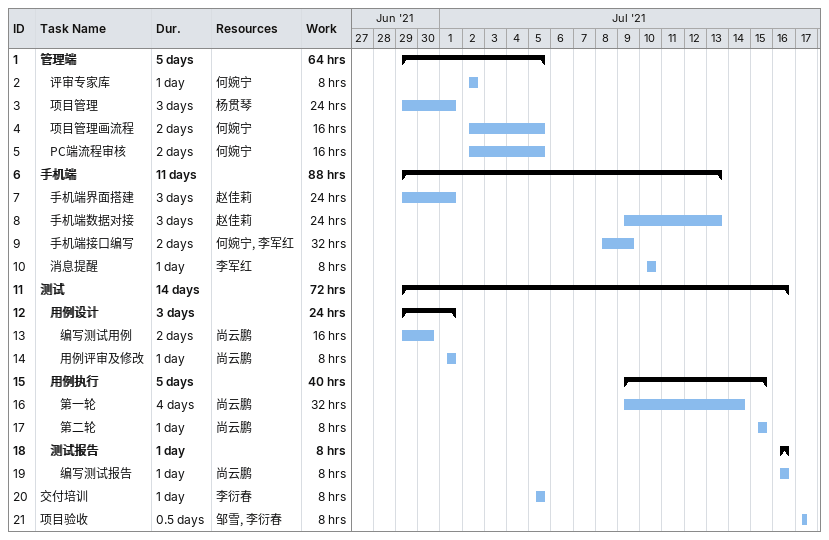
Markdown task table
| ID | Level | Task | Duration | Start | Finish | Resources | Work (h) |
|---|---|---|---|---|---|---|---|
| 1 | 1 | **管理端** | 5d | 2021-06-29 | 2021-07-05 |  | 64 |
| 2 | 2 | 评审专家库 | 1d | 2021-07-02 | 2021-07-02 | 何婉宁 | 8 |
| 3 | 2 | 项目管理 | 3d | 2021-06-29 | 2021-07-01 | 杨贯琴 | 24 |
| 4 | 2 | 项目管理画流程 | 2d | 2021-07-02 | 2021-07-05 | 何婉宁 | 16 |
| 5 | 2 | PC端流程审核 | 2d | 2021-07-02 | 2021-07-05 | 何婉宁 | 16 |
| 6 | 1 | **手机端** | 11d | 2021-06-29 | 2021-07-13 |  | 88 |
| 7 | 2 | 手机端界面搭建 | 3d | 2021-06-29 | 2021-07-01 | 赵佳莉 | 24 |
| 8 | 2 | 手机端数据对接 | 3d | 2021-07-09 | 2021-07-13 | 赵佳莉 | 24 |
| 9 | 2 | 手机端接口编写 | 2d | 2021-07-08 | 2021-07-09 | 何婉宁, 李军红 | 32 |
| 10 | 2 | 消息提醒 | 1d | 2021-07-10 | 2021-07-10 | 李军红 | 8 |
| 11 | 1 | **测试** | 14d | 2021-06-29 | 2021-07-16 |  | 72 |
| 12 | 2 | **用例设计** | 3d | 2021-06-29 | 2021-07-01 |  | 24 |
| 13 | 3 | 编写测试用例 | 2d | 2021-06-29 | 2021-06-30 | 尚云鹏 | 16 |
| 14 | 3 | 用例评审及修改 | 1d | 2021-07-01 | 2021-07-01 | 尚云鹏 | 8 |
| 15 | 2 | **用例执行** | 5d | 2021-07-09 | 2021-07-15 |  | 40 |
| 16 | 3 | 第一轮 | 4d | 2021-07-09 | 2021-07-14 | 尚云鹏 | 32 |
| 17 | 3 | 第二轮 | 1d | 2021-07-15 | 2021-07-15 | 尚云鹏 | 8 |
| 18 | 2 | **测试报告** | 1d | 2021-07-16 | 2021-07-16 |  | 8 |
| 19 | 3 | 编写测试报告 | 1d | 2021-07-16 | 2021-07-16 | 尚云鹏 | 8 |
| 20 | 1 | 交付培训 | 1d | 2021-07-05 | 2021-07-05 | 李衍春 | 8 |
| 21 | 1 | 项目验收 | 0.5d | 2021-07-17 | 2021-07-17 | 邹雪, 李衍春 | 8 |
